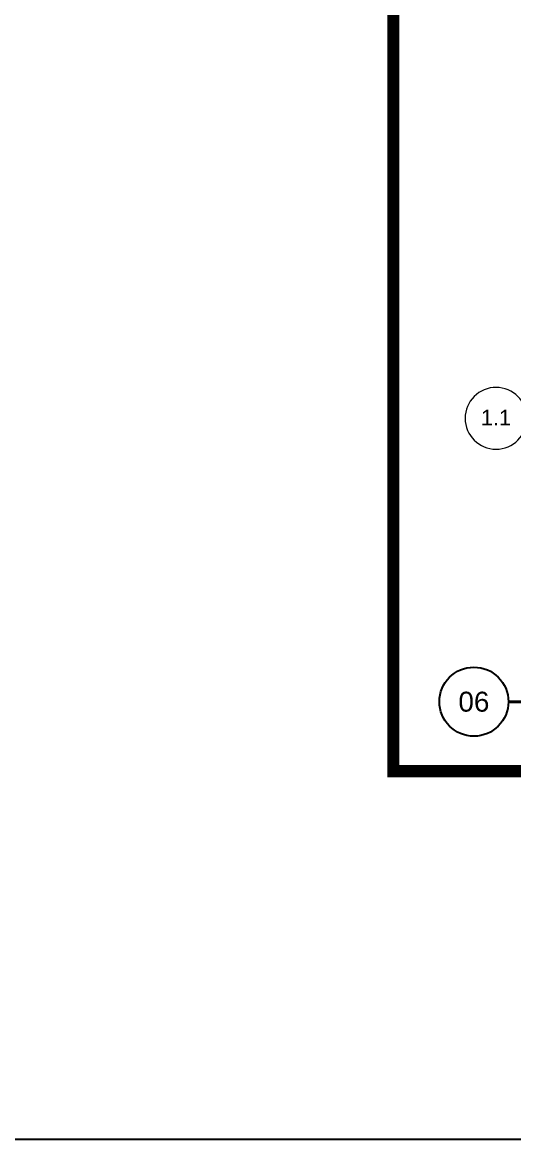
# Model space of a CAD drawing. Header units: inches. Extents: x -257 to 21868, y -296 to 108.
# Drawn here: x 347.52 to 363.53, y -11.75 to 24.65 of the extents above; entities that cross this region are included whole.
import ezdxf
from ezdxf.enums import TextEntityAlignment as Align

# ---------------------------------------------------------------- set-up
doc = ezdxf.new("R2010")
doc.units = ezdxf.units.IN
doc.header["$MEASUREMENT"] = 0
doc.layers.get('Defpoints').update_dxf_attribs({"color": 3})
doc.layers.add('NSE-Border', color=156, linetype='Continuous', plot=False)
doc.layers.add('NSE-By_Others', color=8, linetype='Continuous', lineweight=0)
doc.layers.add('NSE-Elev-Title', color=51, linetype='Continuous', lineweight=40)
doc.layers.add('NSE-Detail Border', color=7, linetype='Continuous')
doc.styles.add('004 - NSSM - Standard', font='arial.ttf', dxfattribs={"height": 0.4})
doc.styles.add('008 - NSSM - Standard', font='arial.ttf', dxfattribs={"height": 0.8})
doc.styles.add('PDF Arial', font='arial.ttf')

# ---------------------------------------------------------------- blocks, each defined once
blk = doc.blocks.new('*U11')
at = {"ltscale": 0.0625}
blk.add_wipeout([(8.1719, 1.0356), (0, 1.0356), (0, 0), (8.1719, 0)], dxfattribs=at)
at = {"layer": 'Defpoints'}
blk.add_circle((0.6562, 0.5668), 0.2812, dxfattribs=at)
at = {"layer": 'NSE-Border', "ltscale": 0.0625, "const_width": 0.1}
blk.add_lwpolyline([(0, 0), (8.1719, 0), (8.1719, 11.3125), (0, 11.3125)], close=True, dxfattribs=at)
at = {"layer": 'NSE-Elev-Title'}
blk.add_line((0.9375, 0.5668), (7.7969, 0.5668), dxfattribs=at)
at = {"layer": 'Defpoints', "style": '008 - NSSM - Standard'}
blk.add_attdef('DETAIL_NUMBER', text='', height=0.1625, dxfattribs=at).set_placement((0.6562, 0.5668), align=Align.MIDDLE_CENTER)
at = {"layer": 'NSE-Elev-Title', "style": '004 - NSSM - Standard'}
for tag, p in [('DETAIL_DESCRIPTION', (1, 0.6293)), ('ARCH_REF', (1.8042, 0.4043))]:
    blk.add_attdef(tag, p, '', height=0.1, dxfattribs=at)

msp = doc.modelspace()

# ---------------------------------------------------------------- block references
at = {"layer": 'NSE-Detail Border'}
ref = msp.add_blockref('*U11', (359.60623, 0.25), dxfattribs=dict(at, xscale=4, yscale=4, zscale=4))
ref.add_attrib('DETAIL_NUMBER', '06', dxfattribs={"layer": 'Defpoints', "height": 0.65, "style": '008 - NSSM - Standard'}).set_placement((362.23123, 2.51739), align=Align.MIDDLE_CENTER)

# ---------------------------------------------------------------- next in the draw order: linework, layer by layer
at = {"layer": 'Defpoints'}
msp.add_lwpolyline([(-20.05002, 58), (555.94998, 58), (555.94998, -11.75), (-20.05002, -11.75)], close=True, dxfattribs=at)
at = {"layer": 'NSE-By_Others'}
msp.add_lwpolyline([(362.9539, 12.75644, 0.41500128), (361.94568, 11.7481, 0.41249347), (362.9539, 10.73988, 0.40995743), (363.96213, 11.7481, 0.41246982)], format="xyb", close=True, dxfattribs=at)

# ---------------------------------------------------------------- next in the draw order: texts
at = {"layer": 'NSE-By_Others', "insert": (362.45647, 11.51962), "char_height": 0.50819, "attachment_point": 7, "style": 'PDF Arial'}
msp.add_mtext('1.1', dxfattribs=at)

doc.saveas('drawing.dxf')
